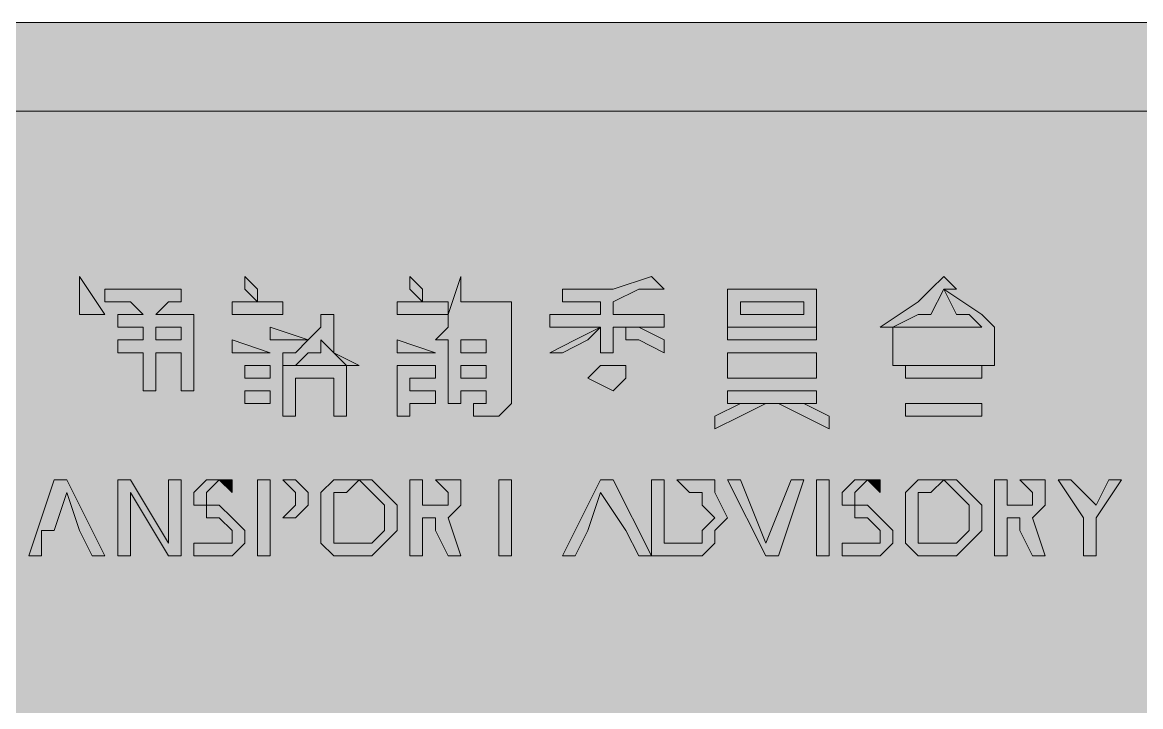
# Model space of a CAD drawing. Header units: metres. Extents: x 49 to 517, y 9 to 262.
# Drawn here: x 130.9 to 236.6, y 197.7 to 262.3 of the extents above; entities that cross this region are included whole.
import ezdxf

# ---------------------------------------------------------------- set-up
doc = ezdxf.new("R2010")
doc.units = ezdxf.units.M
for name, color, linetype, true_color in [('FILL_BLACK_000000', 7, 'Continuous', 0x000000), ('FILL_LIME_00FF00', 7, 'Continuous', 0x00ff00), ('FILL_WHITE_FFFFFF', 7, 'Continuous', 0xffffff)]:
    doc.layers.add(name, color=color, linetype=linetype, true_color=true_color)

msp = doc.modelspace()

# ---------------------------------------------------------------- hatches: boundary and pattern name
at = {"layer": 'FILL_BLACK_000000', "true_color": 0x000000}
h = msp.add_hatch(color=7, dxfattribs=at)
h.dxf.hatch_style = 1
h.paths.add_polyline_path([(136.35, 238.32), (138.75, 234.72), (136.35, 234.72), (136.35, 238.32)])
h = msp.add_hatch(color=7, dxfattribs=at)
h.dxf.hatch_style = 1
h.paths.add_polyline_path([(153.15, 237.12), (153.15, 235.92), (151.95, 237.12), (151.95, 238.32), (153.15, 237.12)])
h = msp.add_hatch(color=7, dxfattribs=at)
h.dxf.hatch_style = 1
h.paths.add_polyline_path([(168.75, 237.12), (168.75, 235.92), (167.55, 237.12), (167.55, 238.32), (168.75, 237.12)])
h = msp.add_hatch(color=7, dxfattribs=at)
h.dxf.hatch_style = 1
h.paths.add_polyline_path([(171.15, 232.32), (169.95, 232.32), (171.15, 233.52), (171.15, 234.72), (172.35, 238.32), (172.35, 237.12), (172.35, 235.92), (177.15, 235.92), (177.15, 227.52), (177.15, 226.32), (175.95, 225.12), (174.75, 225.12), (173.55, 225.12), (173.55, 226.32), (174.75, 226.32), (174.75, 227.52), (172.35, 227.52), (172.35, 226.32), (171.15, 226.32), (171.15, 232.32)])
h.paths.add_polyline_path([(172.35, 232.32), (172.35, 231.12), (174.75, 231.12), (174.75, 232.32), (172.35, 232.32)], flags=16)
h.paths.add_polyline_path([(174.75, 228.72), (174.75, 229.92), (172.35, 229.92), (172.35, 228.72), (174.75, 228.72)], flags=16)
h = msp.add_hatch(color=7, dxfattribs=at)
h.dxf.hatch_style = 1
h.paths.add_polyline_path([(185.55, 234.72), (185.55, 235.92), (184.35, 235.92), (181.95, 235.92), (181.95, 237.12), (183.15, 237.12), (186.75, 237.12), (190.35, 238.32), (191.55, 237.12), (190.35, 237.12), (189.15, 237.12), (186.75, 235.92), (186.75, 234.72), (191.55, 234.72), (191.55, 233.52), (186.75, 233.52), (186.75, 231.12), (185.55, 231.12), (185.55, 233.52), (180.75, 233.52), (180.75, 234.72), (185.55, 234.72)])
h = msp.add_hatch(color=7, dxfattribs=at)
h.dxf.hatch_style = 1
h.paths.add_polyline_path([(215.55, 235.92), (216.75, 237.12), (217.95, 238.32), (219.15, 237.12), (217.95, 237.12), (216.75, 234.72), (215.55, 234.72), (213.15, 233.52), (211.95, 233.52), (215.55, 235.92)])
h = msp.add_hatch(color=7, dxfattribs=at)
h.dxf.hatch_style = 1
h.paths.add_polyline_path([(145.95, 231.12), (143.55, 231.12), (143.55, 229.92), (143.55, 227.52), (142.35, 227.52), (142.35, 229.92), (142.35, 231.12), (139.95, 231.12), (139.95, 232.32), (142.35, 232.32), (142.35, 233.52), (139.95, 233.52), (139.95, 234.72), (142.35, 234.72), (141.15, 235.92), (138.75, 235.92), (138.75, 237.12), (145.95, 237.12), (145.95, 235.92), (144.75, 235.92), (143.55, 234.72), (147.15, 234.72), (147.15, 227.52), (145.95, 227.52), (145.95, 228.72), (145.95, 229.92), (145.95, 231.12)])
h.paths.add_polyline_path([(143.55, 232.32), (145.95, 232.32), (145.95, 233.52), (143.55, 233.52), (143.55, 232.32)], flags=16)
h = msp.add_hatch(color=7, dxfattribs=at)
h.dxf.hatch_style = 1
h.paths.add_polyline_path([(205.95, 237.12), (205.95, 233.52), (197.55, 233.52), (197.55, 237.12), (205.95, 237.12)])
h.paths.add_polyline_path([(204.75, 235.92), (198.75, 235.92), (198.75, 234.72), (204.75, 234.72), (204.75, 235.92)], flags=16)
h = msp.add_hatch(color=7, dxfattribs=at)
h.dxf.hatch_style = 1
h.paths.add_polyline_path([(222.75, 233.52), (222.75, 229.92), (213.15, 229.92), (213.15, 233.52), (221.55, 233.52), (220.35, 234.72), (219.15, 234.72), (217.95, 237.12), (221.55, 234.72), (222.75, 233.52)])
h = msp.add_hatch(color=7, dxfattribs=at)
h.dxf.hatch_style = 1
h.paths.add_polyline_path([(150.75, 234.72), (150.75, 235.92), (153.15, 235.92), (155.55, 235.92), (155.55, 234.72), (150.75, 234.72)])
h = msp.add_hatch(color=7, dxfattribs=at)
h.dxf.hatch_style = 1
h.paths.add_polyline_path([(166.35, 234.72), (166.35, 235.92), (168.75, 235.92), (171.15, 235.92), (171.15, 234.72), (166.35, 234.72)])
h = msp.add_hatch(color=7, dxfattribs=at)
h.dxf.hatch_style = 1
h.paths.add_polyline_path([(160.35, 232.32), (160.35, 231.12), (159.15, 232.32), (159.15, 231.12), (157.95, 231.12), (156.75, 229.92), (155.55, 229.92), (155.55, 231.12), (156.75, 231.12), (157.95, 232.32), (159.15, 233.52), (159.15, 234.72), (160.35, 234.72), (160.35, 233.52), (160.35, 232.32)])
h = msp.add_hatch(color=7, dxfattribs=at)
h.dxf.hatch_style = 1
h.paths.add_polyline_path([(154.35, 233.52), (157.95, 232.32), (154.35, 232.32), (154.35, 233.52)])
h = msp.add_hatch(color=7, dxfattribs=at)
h.dxf.hatch_style = 1
h.paths.add_polyline_path([(180.75, 231.12), (183.15, 232.32), (185.55, 233.52), (184.35, 232.32), (181.95, 231.12), (180.75, 231.12)])
h = msp.add_hatch(color=7, dxfattribs=at)
h.dxf.hatch_style = 1
h.paths.add_polyline_path([(191.55, 232.32), (191.55, 231.12), (189.15, 232.32), (187.95, 232.32), (187.95, 233.52), (189.15, 233.52), (191.55, 232.32)])
h = msp.add_hatch(color=7, dxfattribs=at)
h.dxf.hatch_style = 1
h.paths.add_polyline_path([(197.55, 233.52), (205.95, 233.52), (205.95, 232.32), (197.55, 232.32), (197.55, 233.52)])
h = msp.add_hatch(color=7, dxfattribs=at)
h.dxf.hatch_style = 1
h.paths.add_polyline_path([(150.75, 232.32), (154.35, 231.12), (150.75, 231.12), (150.75, 232.32)])
h = msp.add_hatch(color=7, dxfattribs=at)
h.dxf.hatch_style = 1
h.paths.add_polyline_path([(166.35, 232.32), (169.95, 231.12), (166.35, 231.12), (166.35, 232.32)])
h = msp.add_hatch(color=7, dxfattribs=at)
h.dxf.hatch_style = 1
h.paths.add_polyline_path([(160.35, 231.12), (162.75, 229.92), (161.55, 229.92), (160.35, 231.12)])
h = msp.add_hatch(color=7, dxfattribs=at)
h.dxf.hatch_style = 1
h.paths.add_polyline_path([(205.95, 231.12), (205.95, 228.72), (197.55, 228.72), (197.55, 231.12), (205.95, 231.12)])
h = msp.add_hatch(color=7, dxfattribs=at)
h.dxf.hatch_style = 1
h.paths.add_polyline_path([(154.35, 228.72), (151.95, 228.72), (151.95, 229.92), (154.35, 229.92), (154.35, 228.72)])
h = msp.add_hatch(color=7, dxfattribs=at)
h.dxf.hatch_style = 1
h.paths.add_polyline_path([(161.55, 225.12), (160.35, 225.12), (160.35, 226.32), (160.35, 228.72), (156.75, 228.72), (156.75, 226.32), (156.75, 225.12), (155.55, 225.12), (155.55, 229.92), (161.55, 229.92), (161.55, 225.12)])
h = msp.add_hatch(color=7, dxfattribs=at)
h.dxf.hatch_style = 1
h.paths.add_polyline_path([(166.35, 225.12), (166.35, 229.92), (169.95, 229.92), (169.95, 228.72), (167.55, 228.72), (167.55, 227.52), (169.95, 227.52), (169.95, 226.32), (167.55, 226.32), (167.55, 225.12), (166.35, 225.12)])
h = msp.add_hatch(color=7, dxfattribs=at)
h.dxf.hatch_style = 1
h.paths.add_polyline_path([(187.95, 229.92), (187.95, 228.72), (186.75, 227.52), (184.35, 228.72), (185.55, 229.92), (187.95, 229.92)])
h = msp.add_hatch(color=7, dxfattribs=at)
h.dxf.hatch_style = 1
h.paths.add_polyline_path([(214.35, 228.72), (214.35, 229.92), (221.55, 229.92), (221.55, 228.72), (214.35, 228.72)])
h = msp.add_hatch(color=7, dxfattribs=at)
h.dxf.hatch_style = 1
h.paths.add_polyline_path([(151.95, 226.32), (151.95, 227.52), (154.35, 227.52), (154.35, 226.32), (151.95, 226.32)])
h = msp.add_hatch(color=7, dxfattribs=at)
h.dxf.hatch_style = 1
h.paths.add_polyline_path([(197.55, 227.52), (205.95, 227.52), (205.95, 226.32), (197.55, 226.32), (197.55, 227.52)])
h = msp.add_hatch(color=7, dxfattribs=at)
h.dxf.hatch_style = 1
h.paths.add_polyline_path([(196.35, 223.92), (196.35, 225.12), (198.75, 226.32), (199.95, 226.32), (201.15, 226.32), (198.75, 225.12), (196.35, 223.92)])
h = msp.add_hatch(color=7, dxfattribs=at)
h.dxf.hatch_style = 1
h.paths.add_polyline_path([(204.75, 225.12), (202.35, 226.32), (204.75, 226.32), (207.15, 225.12), (207.15, 223.92), (204.75, 225.12)])
h = msp.add_hatch(color=7, dxfattribs=at)
h.dxf.hatch_style = 1
h.paths.add_polyline_path([(214.35, 226.32), (221.55, 226.32), (221.55, 225.12), (214.35, 225.12), (214.35, 226.32)])
h = msp.add_hatch(color=7, dxfattribs=at)
h.dxf.hatch_style = 1
h.paths.add_polyline_path([(138.75, 211.92), (137.55, 211.92), (136.35, 214.32), (135.15, 217.92), (133.95, 214.32), (132.75, 214.32), (132.75, 211.92), (131.55, 211.92), (133.95, 219.12), (135.15, 219.12), (138.75, 211.92)])
h = msp.add_hatch(color=7, dxfattribs=at)
h.dxf.hatch_style = 1
h.paths.add_polyline_path([(141.15, 219.12), (144.75, 213.12), (144.75, 219.12), (145.95, 219.12), (145.95, 211.92), (144.75, 211.92), (141.15, 217.92), (141.15, 211.92), (139.95, 211.92), (139.95, 219.12), (141.15, 219.12)])
h = msp.add_hatch(color=7, dxfattribs=at)
h.dxf.hatch_style = 1
h.paths.add_polyline_path([(147.15, 217.92), (148.35, 219.12), (149.55, 219.12), (148.35, 217.92), (148.35, 216.72), (147.15, 216.72), (147.15, 217.92)])
h = msp.add_hatch(color=7, dxfattribs=at)
h.dxf.hatch_style = 1
h.paths.add_polyline_path([(149.55, 219.12), (150.75, 219.12), (150.75, 217.92), (149.55, 219.12)])
h = msp.add_hatch(color=7, dxfattribs=at)
h.dxf.hatch_style = 1
h.paths.add_polyline_path([(154.35, 215.52), (154.35, 211.92), (153.15, 211.92), (153.15, 219.12), (154.35, 219.12), (154.35, 215.52)])
h = msp.add_hatch(color=7, dxfattribs=at)
h.dxf.hatch_style = 1
h.paths.add_polyline_path([(157.95, 217.92), (157.95, 216.72), (156.75, 215.52), (155.55, 215.52), (156.75, 216.72), (156.75, 217.92), (155.55, 219.12), (156.75, 219.12), (157.95, 217.92)])
h = msp.add_hatch(color=7, dxfattribs=at)
h.dxf.hatch_style = 1
h.paths.add_polyline_path([(165.15, 217.92), (166.35, 216.72), (166.35, 215.52), (166.35, 214.32), (165.15, 213.12), (163.95, 211.92), (162.75, 211.92), (160.35, 211.92), (159.15, 213.12), (159.15, 214.32), (159.15, 215.52), (159.15, 216.72), (159.15, 217.92), (160.35, 219.12), (162.75, 219.12), (163.95, 219.12), (165.15, 217.92)])
h.paths.add_polyline_path([(161.55, 217.92), (160.35, 217.92), (160.35, 216.72), (160.35, 215.52), (160.35, 214.32), (160.35, 213.12), (161.55, 213.12), (162.75, 213.12), (163.95, 213.12), (165.15, 214.32), (165.15, 215.52), (165.15, 216.72), (163.95, 217.92), (162.75, 219.12), (161.55, 217.92)], flags=16)
h = msp.add_hatch(color=7, dxfattribs=at)
h.dxf.hatch_style = 1
h.paths.add_polyline_path([(168.75, 216.72), (169.95, 216.72), (171.15, 216.72), (171.15, 217.92), (169.95, 219.12), (171.15, 219.12), (172.35, 219.12), (172.35, 217.92), (172.35, 216.72), (171.15, 215.52), (172.35, 211.92), (171.15, 211.92), (169.95, 214.32), (169.95, 215.52), (168.75, 215.52), (168.75, 211.92), (167.55, 211.92), (167.55, 219.12), (168.75, 219.12), (168.75, 216.72)])
h = msp.add_hatch(color=7, dxfattribs=at)
h.dxf.hatch_style = 1
h.paths.add_polyline_path([(177.15, 211.92), (175.95, 211.92), (175.95, 219.12), (177.15, 219.12), (177.15, 211.92)])
h = msp.add_hatch(color=7, dxfattribs=at)
h.dxf.hatch_style = 1
h.paths.add_polyline_path([(190.35, 211.92), (189.15, 211.92), (187.95, 214.32), (185.55, 217.92), (184.35, 214.32), (183.15, 211.92), (181.95, 211.92), (185.55, 219.12), (186.75, 219.12), (190.35, 211.92)])
h = msp.add_hatch(color=7, dxfattribs=at)
h.dxf.hatch_style = 1
h.paths.add_polyline_path([(191.55, 213.12), (192.75, 213.12), (193.95, 213.12), (195.15, 213.12), (195.15, 214.32), (196.35, 215.52), (195.15, 216.72), (195.15, 217.92), (193.95, 217.92), (192.75, 219.12), (195.15, 219.12), (196.35, 219.12), (196.35, 217.92), (197.55, 215.52), (196.35, 214.32), (196.35, 213.12), (195.15, 211.92), (192.75, 211.92), (190.35, 211.92), (190.35, 219.12), (191.55, 219.12), (191.55, 213.12)])
h = msp.add_hatch(color=7, dxfattribs=at)
h.dxf.hatch_style = 1
h.paths.add_polyline_path([(201.15, 211.92), (197.55, 219.12), (198.75, 219.12), (201.15, 213.12), (203.55, 219.12), (204.75, 219.12), (202.35, 211.92), (201.15, 211.92)])
h = msp.add_hatch(color=7, dxfattribs=at)
h.dxf.hatch_style = 1
h.paths.add_polyline_path([(207.15, 219.12), (207.15, 211.92), (205.95, 211.92), (205.95, 219.12), (207.15, 219.12)])
h = msp.add_hatch(color=7, dxfattribs=at)
h.dxf.hatch_style = 1
h.paths.add_polyline_path([(208.35, 217.92), (209.55, 219.12), (210.75, 219.12), (209.55, 217.92), (209.55, 216.72), (208.35, 216.72), (208.35, 217.92)])
h = msp.add_hatch(color=7, dxfattribs=at)
h.dxf.hatch_style = 1
h.paths.add_polyline_path([(210.75, 219.12), (211.95, 219.12), (211.95, 217.92), (210.75, 219.12)])
h = msp.add_hatch(color=7, dxfattribs=at)
h.dxf.hatch_style = 1
h.paths.add_polyline_path([(220.35, 217.92), (221.55, 216.72), (221.55, 215.52), (221.55, 214.32), (220.35, 213.12), (219.15, 211.92), (217.95, 211.92), (215.55, 211.92), (214.35, 213.12), (214.35, 214.32), (214.35, 215.52), (214.35, 216.72), (214.35, 217.92), (215.55, 219.12), (217.95, 219.12), (219.15, 219.12), (220.35, 217.92)])
h.paths.add_polyline_path([(216.75, 217.92), (215.55, 217.92), (215.55, 216.72), (215.55, 215.52), (215.55, 214.32), (215.55, 213.12), (216.75, 213.12), (217.95, 213.12), (219.15, 213.12), (220.35, 214.32), (220.35, 215.52), (220.35, 216.72), (219.15, 217.92), (217.95, 219.12), (216.75, 217.92)], flags=16)
h = msp.add_hatch(color=7, dxfattribs=at)
h.dxf.hatch_style = 1
h.paths.add_polyline_path([(223.95, 216.72), (225.15, 216.72), (226.35, 216.72), (226.35, 217.92), (225.15, 219.12), (226.35, 219.12), (227.55, 219.12), (227.55, 217.92), (227.55, 216.72), (226.35, 215.52), (227.55, 211.92), (226.35, 211.92), (225.15, 214.32), (225.15, 215.52), (223.95, 215.52), (223.95, 211.92), (222.75, 211.92), (222.75, 219.12), (223.95, 219.12), (223.95, 216.72)])
h = msp.add_hatch(color=7, dxfattribs=at)
h.dxf.hatch_style = 1
h.paths.add_polyline_path([(228.75, 219.12), (229.95, 219.12), (232.35, 216.72), (233.55, 219.12), (234.75, 219.12), (232.35, 215.52), (232.35, 211.92), (231.15, 211.92), (231.15, 215.52), (228.75, 219.12)])
h = msp.add_hatch(color=7, dxfattribs=at)
h.dxf.hatch_style = 1
h.paths.add_polyline_path([(151.95, 214.32), (151.95, 213.12), (150.75, 211.92), (149.55, 211.92), (148.35, 211.92), (147.15, 211.92), (147.15, 213.12), (149.55, 213.12), (150.75, 213.12), (150.75, 214.32), (149.55, 215.52), (148.35, 215.52), (148.35, 216.72), (149.55, 216.72), (150.75, 215.52), (151.95, 214.32)])
h = msp.add_hatch(color=7, dxfattribs=at)
h.dxf.hatch_style = 1
h.paths.add_polyline_path([(213.15, 214.32), (213.15, 213.12), (211.95, 211.92), (210.75, 211.92), (209.55, 211.92), (208.35, 211.92), (208.35, 213.12), (210.75, 213.12), (211.95, 213.12), (211.95, 214.32), (210.75, 215.52), (209.55, 215.52), (209.55, 216.72), (210.75, 216.72), (211.95, 215.52), (213.15, 214.32)])
at = {"layer": 'FILL_LIME_00FF00', "true_color": 0x00ff00}
h = msp.add_hatch(color=7, dxfattribs=at)
h.dxf.hatch_style = 1
h.paths.add_polyline_path([(500.15, 262.26), (501.64, 262.08), (503.18, 261.75), (504.75, 261.27), (506.32, 260.62), (507.86, 259.79), (509.35, 258.76), (510.75, 257.52), (512.04, 256.12), (513.21, 254.61), (514.23, 253.03), (515.1, 251.37), (515.8, 249.66), (516.32, 247.9), (516.64, 246.12), (516.75, 244.32), (516.75, 27.12), (516.56, 25.32), (516.15, 23.52), (515.74, 21.72), (515.55, 19.92), (514.63, 18.31), (513.6, 16.92), (510.75, 13.92), (509.64, 12.85), (508.2, 11.67), (507.39, 11.14), (506.53, 10.71), (505.65, 10.43), (504.75, 10.32), (502.97, 9.63), (501.3, 9.27), (498.75, 9.12), (66.75, 9.12), (64.95, 9.18), (63.17, 9.36), (61.41, 9.69), (59.7, 10.17), (58.04, 10.82), (56.46, 11.65), (54.95, 12.68), (53.55, 13.92), (52.31, 15.32), (51.28, 16.83), (50.45, 18.41), (49.8, 20.07), (49.32, 21.78), (48.99, 23.54), (48.81, 25.32), (48.75, 27.12), (48.75, 244.32), (48.81, 246.12), (48.99, 247.9), (49.32, 249.66), (49.8, 251.37), (50.45, 253.03), (51.28, 254.61), (52.31, 256.12), (53.55, 257.52), (54.95, 258.76), (56.46, 259.79), (58.04, 260.62), (59.7, 261.27), (61.41, 261.75), (63.17, 262.08), (64.95, 262.26), (66.75, 262.32), (498.75, 262.32), (500.15, 262.26)])
h.paths.add_polyline_path([(64.96, 253.7), (63.22, 253.09), (61.6, 252.15), (60.15, 250.92), (58.92, 249.47), (57.97, 247.84), (57.37, 246.11), (57.21, 245.22), (57.15, 244.32), (57.15, 27.12), (57.34, 26.22), (57.75, 25.32), (58.16, 24.42), (58.35, 23.52), (58.56, 22.62), (59.1, 21.72), (60.75, 19.92), (61.86, 19.04), (63.3, 18.27), (64.97, 17.73), (66.75, 17.52), (498.75, 17.52), (499.86, 17.73), (501.3, 18.27), (504.75, 19.92), (505.63, 21.72), (506.4, 23.52), (506.94, 25.32), (507.15, 27.12), (507.15, 244.32), (507.15, 247.92), (506.44, 248.8), (505.95, 249.57), (505.46, 250.11), (505.15, 250.27), (504.75, 250.32), (502.97, 251.89), (501.3, 253.02), (499.86, 253.69), (498.75, 253.92), (66.75, 253.92), (65.85, 253.86), (64.96, 253.7)], flags=16)
at = {"layer": 'FILL_WHITE_FFFFFF', "true_color": 0xffffff}
h = msp.add_hatch(color=7, dxfattribs=at)
h.dxf.hatch_style = 1
h.paths.add_polyline_path([(498.75, 253.92), (499.86, 253.69), (501.3, 253.02), (502.97, 251.89), (504.75, 250.32), (505.63, 249.21), (506.4, 247.77), (506.94, 246.1), (507.15, 244.32), (507.15, 27.12), (506.94, 25.32), (506.4, 23.52), (505.63, 21.72), (504.75, 19.92), (501.3, 18.27), (499.86, 17.73), (498.75, 17.52), (66.75, 17.52), (65.85, 17.54), (64.95, 17.67), (64.05, 18.03), (63.15, 18.72), (62.27, 18.91), (61.5, 19.32), (60.75, 19.92), (59.1, 21.72), (58.56, 22.62), (58.35, 23.52), (58.16, 24.42), (57.75, 25.32), (57.34, 26.22), (57.15, 27.12), (57.15, 244.32), (57.21, 245.22), (57.37, 246.11), (57.97, 247.84), (58.92, 249.47), (60.15, 250.92), (61.6, 252.15), (63.22, 253.09), (64.96, 253.7), (65.85, 253.86), (66.75, 253.92), (498.75, 253.92)])

# ---------------------------------------------------------------- linework, layer by layer
at = {"layer": 'FILL_BLACK_000000', "lineweight": 0, "true_color": 0x000000}
for points in [[(136.35, 238.32), (138.75, 234.72), (136.35, 234.72)], [(153.15, 237.12), (153.15, 235.92), (151.95, 237.12), (151.95, 238.32)], [(168.75, 237.12), (168.75, 235.92), (167.55, 237.12), (167.55, 238.32)], [(171.15, 232.32), (169.95, 232.32), (171.15, 233.52), (171.15, 234.72), (172.35, 238.32), (172.35, 237.12), (172.35, 235.92), (177.15, 235.92), (177.15, 227.52), (177.15, 226.32), (175.95, 225.12), (174.75, 225.12), (173.55, 225.12), (173.55, 226.32), (174.75, 226.32), (174.75, 227.52), (172.35, 227.52), (172.35, 226.32), (171.15, 226.32)], [(185.55, 234.72), (185.55, 235.92), (184.35, 235.92), (181.95, 235.92), (181.95, 237.12), (183.15, 237.12), (186.75, 237.12), (190.35, 238.32), (191.55, 237.12), (190.35, 237.12), (189.15, 237.12), (186.75, 235.92), (186.75, 234.72), (191.55, 234.72), (191.55, 233.52), (186.75, 233.52), (186.75, 231.12), (185.55, 231.12), (185.55, 233.52), (180.75, 233.52), (180.75, 234.72)], [(215.55, 235.92), (216.75, 237.12), (217.95, 238.32), (219.15, 237.12), (217.95, 237.12), (216.75, 234.72), (215.55, 234.72), (213.15, 233.52), (211.95, 233.52)], [(145.95, 231.12), (143.55, 231.12), (143.55, 229.92), (143.55, 227.52), (142.35, 227.52), (142.35, 229.92), (142.35, 231.12), (139.95, 231.12), (139.95, 232.32), (142.35, 232.32), (142.35, 233.52), (139.95, 233.52), (139.95, 234.72), (142.35, 234.72), (141.15, 235.92), (138.75, 235.92), (138.75, 237.12), (145.95, 237.12), (145.95, 235.92), (144.75, 235.92), (143.55, 234.72), (147.15, 234.72), (147.15, 227.52), (145.95, 227.52), (145.95, 228.72), (145.95, 229.92)], [(205.95, 237.12), (205.95, 233.52), (197.55, 233.52), (197.55, 237.12)], [(222.75, 233.52), (222.75, 229.92), (213.15, 229.92), (213.15, 233.52), (221.55, 233.52), (220.35, 234.72), (219.15, 234.72), (217.95, 237.12), (221.55, 234.72)], [(150.75, 234.72), (150.75, 235.92), (153.15, 235.92), (155.55, 235.92), (155.55, 234.72)], [(166.35, 234.72), (166.35, 235.92), (168.75, 235.92), (171.15, 235.92), (171.15, 234.72)], [(204.75, 235.92), (198.75, 235.92), (198.75, 234.72), (204.75, 234.72)], [(160.35, 232.32), (160.35, 231.12), (159.15, 232.32), (159.15, 231.12), (157.95, 231.12), (156.75, 229.92), (155.55, 229.92), (155.55, 231.12), (156.75, 231.12), (157.95, 232.32), (159.15, 233.52), (159.15, 234.72), (160.35, 234.72), (160.35, 233.52)], [(143.55, 232.32), (145.95, 232.32), (145.95, 233.52), (143.55, 233.52)], [(154.35, 233.52), (157.95, 232.32), (154.35, 232.32)], [(180.75, 231.12), (183.15, 232.32), (185.55, 233.52), (184.35, 232.32), (181.95, 231.12)], [(191.55, 232.32), (191.55, 231.12), (189.15, 232.32), (187.95, 232.32), (187.95, 233.52), (189.15, 233.52)], [(197.55, 233.52), (205.95, 233.52), (205.95, 232.32), (197.55, 232.32)], [(150.75, 232.32), (154.35, 231.12), (150.75, 231.12)], [(166.35, 232.32), (169.95, 231.12), (166.35, 231.12)], [(172.35, 232.32), (172.35, 231.12), (174.75, 231.12), (174.75, 232.32)], [(160.35, 231.12), (162.75, 229.92), (161.55, 229.92)], [(205.95, 231.12), (205.95, 228.72), (197.55, 228.72), (197.55, 231.12)], [(154.35, 228.72), (151.95, 228.72), (151.95, 229.92), (154.35, 229.92)], [(161.55, 225.12), (160.35, 225.12), (160.35, 226.32), (160.35, 228.72), (156.75, 228.72), (156.75, 226.32), (156.75, 225.12), (155.55, 225.12), (155.55, 229.92), (161.55, 229.92)], [(166.35, 225.12), (166.35, 229.92), (169.95, 229.92), (169.95, 228.72), (167.55, 228.72), (167.55, 227.52), (169.95, 227.52), (169.95, 226.32), (167.55, 226.32), (167.55, 225.12)], [(174.75, 228.72), (174.75, 229.92), (172.35, 229.92), (172.35, 228.72)], [(187.95, 229.92), (187.95, 228.72), (186.75, 227.52), (184.35, 228.72), (185.55, 229.92)], [(214.35, 228.72), (214.35, 229.92), (221.55, 229.92), (221.55, 228.72)], [(151.95, 226.32), (151.95, 227.52), (154.35, 227.52), (154.35, 226.32)], [(197.55, 227.52), (205.95, 227.52), (205.95, 226.32), (197.55, 226.32)], [(196.35, 223.92), (196.35, 225.12), (198.75, 226.32), (199.95, 226.32), (201.15, 226.32), (198.75, 225.12)], [(204.75, 225.12), (202.35, 226.32), (204.75, 226.32), (207.15, 225.12), (207.15, 223.92)], [(214.35, 226.32), (221.55, 226.32), (221.55, 225.12), (214.35, 225.12)], [(138.75, 211.92), (137.55, 211.92), (136.35, 214.32), (135.15, 217.92), (133.95, 214.32), (132.75, 214.32), (132.75, 211.92), (131.55, 211.92), (133.95, 219.12), (135.15, 219.12)], [(141.15, 219.12), (144.75, 213.12), (144.75, 219.12), (145.95, 219.12), (145.95, 211.92), (144.75, 211.92), (141.15, 217.92), (141.15, 211.92), (139.95, 211.92), (139.95, 219.12)], [(147.15, 217.92), (148.35, 219.12), (149.55, 219.12), (148.35, 217.92), (148.35, 216.72), (147.15, 216.72)], [(149.55, 219.12), (150.75, 219.12), (150.75, 217.92)], [(154.35, 215.52), (154.35, 211.92), (153.15, 211.92), (153.15, 219.12), (154.35, 219.12)], [(157.95, 217.92), (157.95, 216.72), (156.75, 215.52), (155.55, 215.52), (156.75, 216.72), (156.75, 217.92), (155.55, 219.12), (156.75, 219.12)], [(165.15, 217.92), (166.35, 216.72), (166.35, 215.52), (166.35, 214.32), (165.15, 213.12), (163.95, 211.92), (162.75, 211.92), (160.35, 211.92), (159.15, 213.12), (159.15, 214.32), (159.15, 215.52), (159.15, 216.72), (159.15, 217.92), (160.35, 219.12), (162.75, 219.12), (163.95, 219.12)], [(161.55, 217.92), (160.35, 217.92), (160.35, 216.72), (160.35, 215.52), (160.35, 214.32), (160.35, 213.12), (161.55, 213.12), (162.75, 213.12), (163.95, 213.12), (165.15, 214.32), (165.15, 215.52), (165.15, 216.72), (163.95, 217.92), (162.75, 219.12)], [(168.75, 216.72), (169.95, 216.72), (171.15, 216.72), (171.15, 217.92), (169.95, 219.12), (171.15, 219.12), (172.35, 219.12), (172.35, 217.92), (172.35, 216.72), (171.15, 215.52), (172.35, 211.92), (171.15, 211.92), (169.95, 214.32), (169.95, 215.52), (168.75, 215.52), (168.75, 211.92), (167.55, 211.92), (167.55, 219.12), (168.75, 219.12)], [(177.15, 211.92), (175.95, 211.92), (175.95, 219.12), (177.15, 219.12)], [(190.35, 211.92), (189.15, 211.92), (187.95, 214.32), (185.55, 217.92), (184.35, 214.32), (183.15, 211.92), (181.95, 211.92), (185.55, 219.12), (186.75, 219.12)], [(191.55, 213.12), (192.75, 213.12), (193.95, 213.12), (195.15, 213.12), (195.15, 214.32), (196.35, 215.52), (195.15, 216.72), (195.15, 217.92), (193.95, 217.92), (192.75, 219.12), (195.15, 219.12), (196.35, 219.12), (196.35, 217.92), (197.55, 215.52), (196.35, 214.32), (196.35, 213.12), (195.15, 211.92), (192.75, 211.92), (190.35, 211.92), (190.35, 219.12), (191.55, 219.12)], [(201.15, 211.92), (197.55, 219.12), (198.75, 219.12), (201.15, 213.12), (203.55, 219.12), (204.75, 219.12), (202.35, 211.92)], [(207.15, 219.12), (207.15, 211.92), (205.95, 211.92), (205.95, 219.12)], [(208.35, 217.92), (209.55, 219.12), (210.75, 219.12), (209.55, 217.92), (209.55, 216.72), (208.35, 216.72)], [(210.75, 219.12), (211.95, 219.12), (211.95, 217.92)], [(220.35, 217.92), (221.55, 216.72), (221.55, 215.52), (221.55, 214.32), (220.35, 213.12), (219.15, 211.92), (217.95, 211.92), (215.55, 211.92), (214.35, 213.12), (214.35, 214.32), (214.35, 215.52), (214.35, 216.72), (214.35, 217.92), (215.55, 219.12), (217.95, 219.12), (219.15, 219.12)], [(216.75, 217.92), (215.55, 217.92), (215.55, 216.72), (215.55, 215.52), (215.55, 214.32), (215.55, 213.12), (216.75, 213.12), (217.95, 213.12), (219.15, 213.12), (220.35, 214.32), (220.35, 215.52), (220.35, 216.72), (219.15, 217.92), (217.95, 219.12)], [(223.95, 216.72), (225.15, 216.72), (226.35, 216.72), (226.35, 217.92), (225.15, 219.12), (226.35, 219.12), (227.55, 219.12), (227.55, 217.92), (227.55, 216.72), (226.35, 215.52), (227.55, 211.92), (226.35, 211.92), (225.15, 214.32), (225.15, 215.52), (223.95, 215.52), (223.95, 211.92), (222.75, 211.92), (222.75, 219.12), (223.95, 219.12)], [(228.75, 219.12), (229.95, 219.12), (232.35, 216.72), (233.55, 219.12), (234.75, 219.12), (232.35, 215.52), (232.35, 211.92), (231.15, 211.92), (231.15, 215.52)], [(151.95, 214.32), (151.95, 213.12), (150.75, 211.92), (149.55, 211.92), (148.35, 211.92), (147.15, 211.92), (147.15, 213.12), (149.55, 213.12), (150.75, 213.12), (150.75, 214.32), (149.55, 215.52), (148.35, 215.52), (148.35, 216.72), (149.55, 216.72), (150.75, 215.52)], [(213.15, 214.32), (213.15, 213.12), (211.95, 211.92), (210.75, 211.92), (209.55, 211.92), (208.35, 211.92), (208.35, 213.12), (210.75, 213.12), (211.95, 213.12), (211.95, 214.32), (210.75, 215.52), (209.55, 215.52), (209.55, 216.72), (210.75, 216.72), (211.95, 215.52)]]:
    msp.add_lwpolyline(points, close=True, dxfattribs=at)
at = {"layer": 'FILL_LIME_00FF00', "lineweight": 0, "true_color": 0x00ff00}
for points in [[(48.75, 27.12), (48.75, 244.32), (48.81, 246.12), (48.99, 247.9), (49.32, 249.66), (49.8, 251.37), (50.45, 253.03), (51.28, 254.61), (52.31, 256.12), (53.55, 257.52), (54.95, 258.76), (56.46, 259.79), (58.04, 260.62), (59.7, 261.27), (61.41, 261.75), (63.17, 262.08), (64.95, 262.26), (66.75, 262.32), (498.75, 262.32)], [(498.75, 253.92), (66.75, 253.92), (65.85, 253.86), (64.96, 253.7), (63.22, 253.09), (61.6, 252.15), (60.15, 250.92), (58.92, 249.47), (57.97, 247.84), (57.37, 246.11), (57.21, 245.22), (57.15, 244.32), (57.15, 27.12)]]:
    msp.add_lwpolyline(points, dxfattribs=at)
at = {"layer": 'FILL_WHITE_FFFFFF', "lineweight": 0, "true_color": 0xffffff}
msp.add_lwpolyline([(57.15, 27.12), (57.15, 244.32), (57.21, 245.22), (57.37, 246.11), (57.97, 247.84), (58.92, 249.47), (60.15, 250.92), (61.6, 252.15), (63.22, 253.09), (64.96, 253.7), (65.85, 253.86), (66.75, 253.92), (498.75, 253.92)], dxfattribs=at)

doc.saveas('drawing.dxf')
